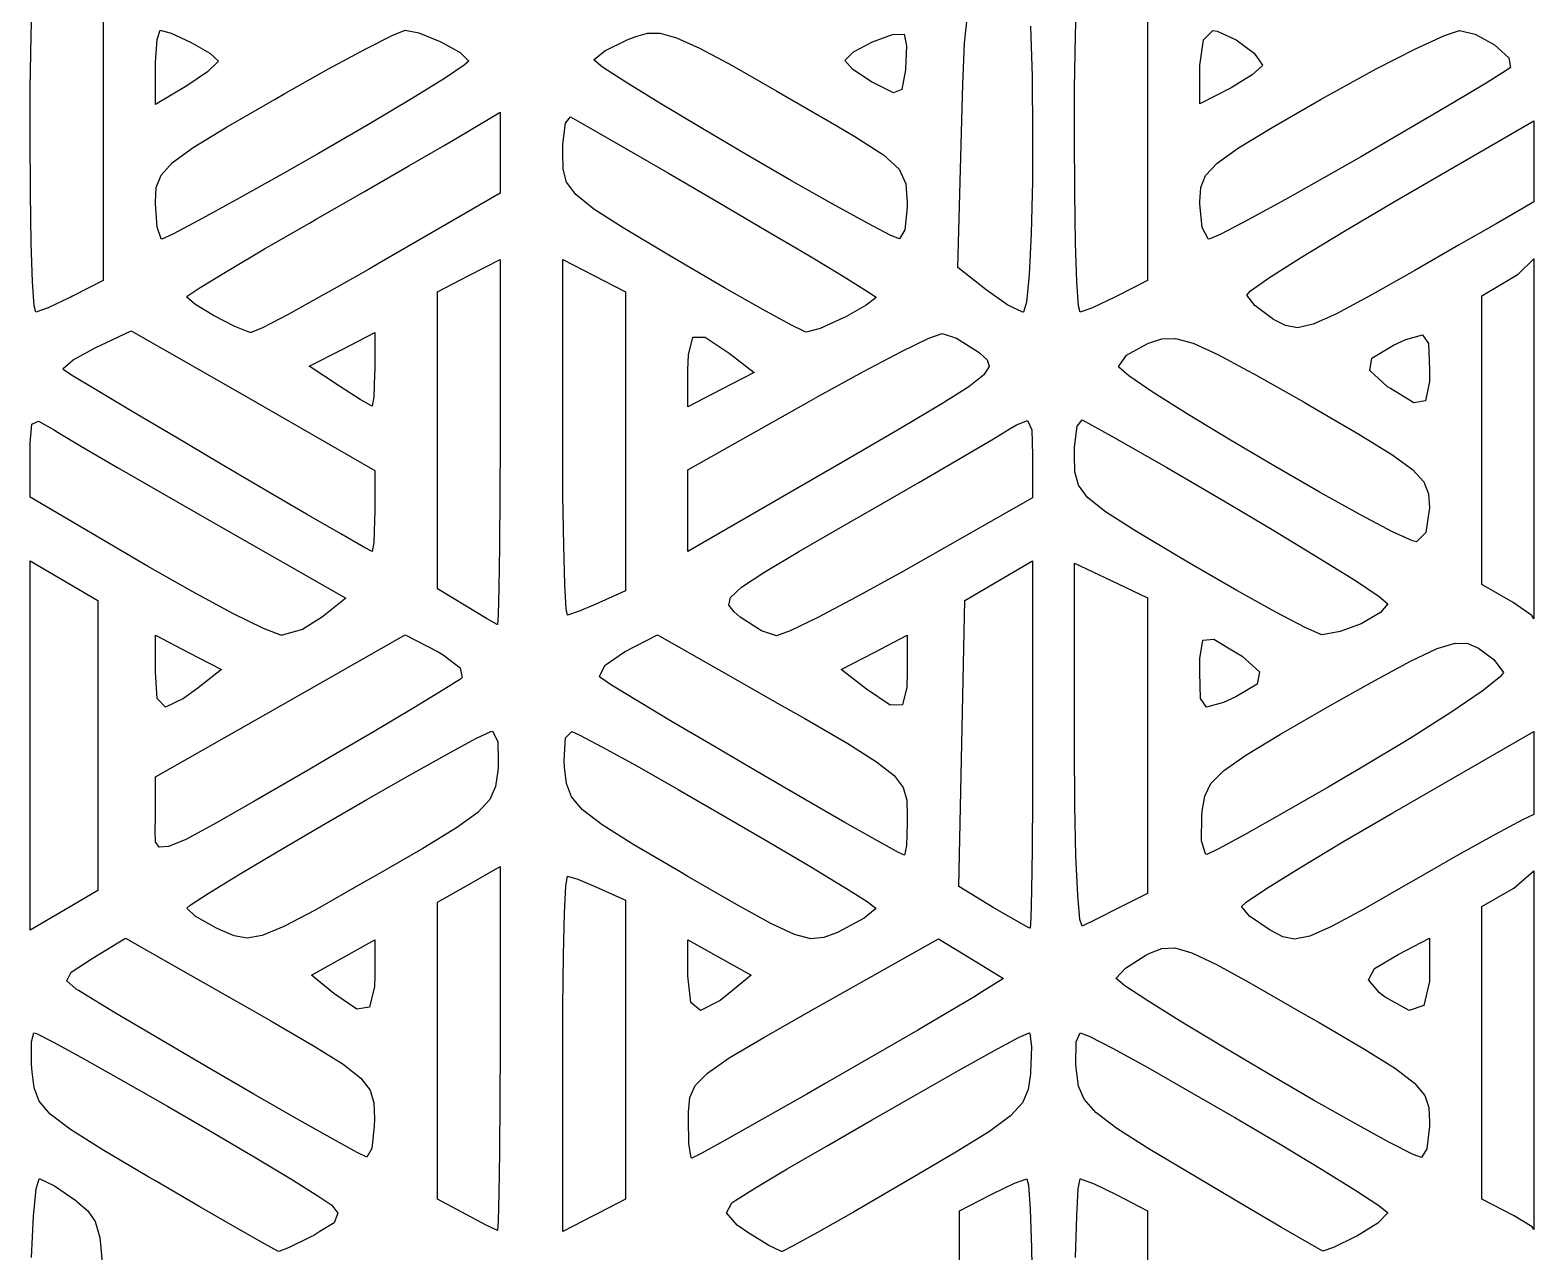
# Model space of a CAD drawing. Header units: millimetres. Extents: x 48 to 497, y 27 to 150.
# Drawn here: x 78.48 to 90.79, y 86.89 to 96.9 of the extents above; entities that cross this region are included whole.
import ezdxf

# ---------------------------------------------------------------- set-up
doc = ezdxf.new("R2010")
doc.units = ezdxf.units.MM
doc.layers.add('BLACK', color=20, linetype='Continuous')

msp = doc.modelspace()

# ---------------------------------------------------------------- linework, layer by layer
at = {"layer": 'BLACK', "linetype": 'Continuous'}
for p, q in [((78.483, 96.849), (78.494, 97.189)), ((79.074, 97.233), (79.074, 94.847)), ((87.035, 96.849), (87.046, 97.189)), ((87.626, 97.233), (87.626, 94.847)), ((86.128, 96.79), (86.153, 97.015)), ((86.669, 96.929), (86.681, 96.517)), ((78.477, 96.422), (78.483, 96.849)), ((79.502, 96.634), (79.515, 96.82)), ((79.515, 96.82), (79.54, 96.896)), ((79.54, 96.896), (79.631, 96.872)), ((79.631, 96.872), (79.795, 96.796)), ((79.795, 96.796), (79.948, 96.708)), ((81.226, 96.744), (81.445, 96.855)), ((81.445, 96.855), (81.547, 96.896)), ((81.547, 96.896), (81.658, 96.873)), ((81.658, 96.873), (81.838, 96.801)), ((81.838, 96.801), (81.998, 96.712)), ((83.183, 96.727), (83.365, 96.816)), ((83.365, 96.816), (83.436, 96.845)), ((83.436, 96.845), (83.532, 96.872)), ((83.532, 96.872), (83.636, 96.872)), ((83.636, 96.872), (83.77, 96.833)), ((83.77, 96.833), (83.958, 96.748)), ((85.218, 96.718), (85.374, 96.8)), ((85.374, 96.8), (85.538, 96.86)), ((85.538, 96.86), (85.633, 96.864)), ((85.633, 96.864), (85.652, 96.768)), ((87.029, 96.422), (87.035, 96.849)), ((88.054, 96.606), (88.084, 96.817)), ((88.084, 96.817), (88.161, 96.893)), ((88.161, 96.893), (88.197, 96.887)), ((88.197, 96.887), (88.352, 96.818)), ((88.352, 96.818), (88.5, 96.708)), ((89.821, 96.743), (90.059, 96.853)), ((90.059, 96.853), (90.182, 96.893)), ((90.182, 96.893), (90.308, 96.863)), ((90.308, 96.863), (90.468, 96.775)), ((79.948, 96.708), (80.015, 96.644)), ((80.92, 96.579), (81.226, 96.744)), ((81.998, 96.712), (82.06, 96.65)), ((83.095, 96.656), (83.183, 96.727)), ((83.958, 96.748), (84.147, 96.647)), ((85.146, 96.648), (85.218, 96.718)), ((85.652, 96.768), (85.644, 96.579)), ((86.113, 96.453), (86.128, 96.79)), ((88.5, 96.708), (88.567, 96.61)), ((89.499, 96.578), (89.821, 96.743)), ((90.468, 96.775), (90.584, 96.67)), ((79.502, 96.591), (79.502, 96.634)), ((79.502, 96.287), (79.502, 96.591)), ((79.929, 96.554), (79.758, 96.439)), ((80.013, 96.637), (79.929, 96.554)), ((80.015, 96.644), (80.013, 96.637)), ((80.557, 96.375), (80.92, 96.579)), ((82.03, 96.609), (81.868, 96.5)), ((82.067, 96.643), (82.03, 96.609)), ((82.06, 96.65), (82.067, 96.643)), ((83.094, 96.65), (83.095, 96.656)), ((83.164, 96.593), (83.094, 96.65)), ((83.353, 96.47), (83.164, 96.593)), ((84.147, 96.647), (84.224, 96.606)), ((84.224, 96.606), (84.591, 96.397)), ((85.146, 96.647), (85.146, 96.648)), ((85.213, 96.574), (85.146, 96.647)), ((85.373, 96.468), (85.213, 96.574)), ((85.643, 96.57), (85.614, 96.409)), ((85.644, 96.579), (85.643, 96.57)), ((88.054, 96.594), (88.054, 96.606)), ((88.054, 96.292), (88.054, 96.594)), ((88.566, 96.605), (88.484, 96.529)), ((88.567, 96.61), (88.566, 96.605)), ((89.127, 96.374), (89.499, 96.578)), ((90.563, 96.565), (90.399, 96.463)), ((90.599, 96.59), (90.563, 96.565)), ((90.584, 96.67), (90.599, 96.59)), ((79.758, 96.439), (79.502, 96.287)), ((81.868, 96.5), (81.599, 96.333)), ((83.632, 96.298), (83.353, 96.47)), ((85.381, 96.464), (85.373, 96.468)), ((85.545, 96.382), (85.381, 96.464)), ((86.102, 96.059), (86.113, 96.453)), ((86.681, 96.517), (86.685, 96.04)), ((88.484, 96.529), (88.31, 96.425)), ((90.399, 96.463), (90.13, 96.302)), ((78.475, 96.04), (78.477, 96.422)), ((80.084, 96.102), (80.482, 96.332)), ((80.482, 96.332), (80.557, 96.375)), ((81.599, 96.333), (81.247, 96.124)), ((84.591, 96.397), (85.082, 96.112)), ((85.614, 96.409), (85.545, 96.382)), ((87.027, 96.04), (87.029, 96.422)), ((88.31, 96.425), (88.054, 96.292)), ((88.647, 96.099), (89.048, 96.33)), ((89.048, 96.33), (89.127, 96.374)), ((82.046, 96.057), (82.324, 96.225)), ((82.324, 96.225), (82.324, 95.56)), ((82.861, 96.134), (82.901, 96.185)), ((82.901, 96.185), (82.957, 96.154)), ((83.971, 96.095), (83.632, 96.298)), ((90.13, 96.302), (89.78, 96.096)), ((79.812, 95.935), (80.084, 96.102)), ((81.247, 96.124), (80.838, 95.887)), ((81.867, 95.952), (82.046, 96.057)), ((82.838, 95.962), (82.861, 96.134)), ((82.957, 96.154), (83.31, 95.952)), ((84.34, 95.877), (83.971, 96.095)), ((85.082, 96.112), (85.229, 96.025)), ((86.074, 94.951), (86.102, 96.059)), ((88.371, 95.932), (88.647, 96.099)), ((89.78, 96.096), (89.378, 95.862)), ((89.636, 95.485), (90.79, 96.154)), ((90.79, 96.154), (90.79, 95.489)), ((78.478, 95.563), (78.475, 96.04)), ((79.641, 95.811), (79.812, 95.935)), ((81.577, 95.784), (81.867, 95.952)), ((82.837, 95.894), (82.838, 95.962)), ((83.31, 95.952), (83.704, 95.725)), ((85.229, 96.025), (85.464, 95.875)), ((86.685, 96.04), (86.683, 95.658)), ((87.03, 95.563), (87.027, 96.04)), ((79.548, 95.709), (79.641, 95.811)), ((80.838, 95.887), (80.54, 95.718)), ((82.841, 95.758), (82.837, 95.894)), ((84.71, 95.663), (84.34, 95.877)), ((85.464, 95.875), (85.593, 95.757)), ((88.197, 95.808), (88.371, 95.932)), ((89.378, 95.862), (89.133, 95.721)), ((79.509, 95.608), (79.548, 95.709)), ((80.54, 95.718), (80.162, 95.506)), ((81.215, 95.575), (81.577, 95.784)), ((82.869, 95.65), (82.841, 95.758)), ((83.704, 95.725), (84.111, 95.488)), ((85.593, 95.757), (85.648, 95.637)), ((88.062, 95.607), (88.102, 95.706)), ((88.102, 95.706), (88.197, 95.808)), ((89.133, 95.721), (88.755, 95.509)), ((79.502, 95.488), (79.509, 95.608)), ((80.818, 95.348), (81.215, 95.575)), ((82.945, 95.549), (82.869, 95.65)), ((85.05, 95.47), (84.71, 95.663)), ((85.648, 95.637), (85.659, 95.481)), ((86.683, 95.658), (86.673, 95.231)), ((88.054, 95.489), (88.062, 95.607)), ((78.485, 95.152), (78.478, 95.563)), ((79.502, 95.477), (79.502, 95.488)), ((79.515, 95.282), (79.502, 95.477)), ((80.162, 95.506), (79.854, 95.337)), ((82.324, 95.56), (81.334, 94.988)), ((83.091, 95.431), (82.945, 95.549)), ((84.111, 95.488), (84.504, 95.256)), ((85.332, 95.314), (85.05, 95.47)), ((85.659, 95.445), (85.638, 95.261)), ((85.659, 95.481), (85.659, 95.445)), ((87.037, 95.152), (87.03, 95.563)), ((88.054, 95.474), (88.054, 95.489)), ((88.074, 95.281), (88.054, 95.474)), ((88.755, 95.509), (88.445, 95.339)), ((89.233, 95.248), (89.636, 95.485)), ((90.79, 95.489), (90.702, 95.438)), ((79.854, 95.337), (79.643, 95.225)), ((80.763, 95.316), (80.818, 95.348)), ((83.332, 95.276), (83.091, 95.431)), ((88.445, 95.339), (88.227, 95.226)), ((90.702, 95.438), (90.48, 95.311)), ((79.549, 95.187), (79.515, 95.282)), ((79.643, 95.225), (79.555, 95.185)), ((80.395, 95.104), (80.763, 95.316)), ((83.692, 95.061), (83.332, 95.276)), ((84.504, 95.256), (84.857, 95.047)), ((85.524, 95.215), (85.332, 95.314)), ((85.595, 95.187), (85.524, 95.215)), ((85.638, 95.261), (85.595, 95.187)), ((86.673, 95.231), (86.657, 94.891)), ((88.122, 95.187), (88.074, 95.281)), ((88.227, 95.226), (88.13, 95.185)), ((88.887, 95.037), (89.233, 95.248)), ((90.48, 95.311), (90.174, 95.136)), ((78.496, 94.834), (78.485, 95.152)), ((79.555, 95.185), (79.549, 95.187)), ((80.088, 94.923), (80.395, 95.104)), ((87.048, 94.834), (87.037, 95.152)), ((88.13, 95.185), (88.122, 95.187)), ((90.174, 95.136), (89.814, 94.929)), ((81.334, 94.988), (81.247, 94.937)), ((82.067, 94.886), (82.324, 95.018)), ((82.324, 95.018), (82.324, 93.52)), ((82.837, 93.562), (82.837, 95.018)), ((82.837, 95.018), (83.093, 94.886)), ((83.799, 94.998), (83.692, 95.061)), ((84.163, 94.785), (83.799, 94.998)), ((84.857, 95.047), (85.016, 94.951)), ((85.016, 94.951), (85.142, 94.875)), ((86.306, 94.769), (86.074, 94.951)), ((88.625, 94.869), (88.887, 95.037)), ((90.661, 94.898), (90.79, 95.023)), ((90.79, 95.023), (90.79, 92.074)), ((78.51, 94.638), (78.496, 94.834)), ((79.074, 94.847), (78.822, 94.717)), ((79.868, 94.788), (80.088, 94.923)), ((81.247, 94.937), (80.922, 94.753)), ((81.811, 94.753), (82.067, 94.886)), ((83.093, 94.886), (83.35, 94.753)), ((85.142, 94.875), (85.333, 94.757)), ((86.657, 94.891), (86.636, 94.667)), ((87.062, 94.638), (87.048, 94.834)), ((87.626, 94.847), (87.374, 94.717)), ((88.47, 94.76), (88.625, 94.869)), ((89.814, 94.929), (89.446, 94.72)), ((90.363, 94.721), (90.619, 94.872)), ((90.619, 94.872), (90.661, 94.898)), ((78.805, 94.708), (78.623, 94.622)), ((78.809, 94.71), (78.805, 94.708)), ((78.822, 94.717), (78.809, 94.71)), ((79.758, 94.71), (79.763, 94.717)), ((79.824, 94.652), (79.758, 94.71)), ((79.763, 94.717), (79.868, 94.788)), ((80.887, 94.733), (80.588, 94.568)), ((80.922, 94.753), (80.887, 94.733)), ((81.811, 93.537), (81.811, 94.753)), ((83.35, 94.753), (83.35, 92.305)), ((84.475, 94.608), (84.163, 94.785)), ((85.402, 94.705), (85.321, 94.643)), ((85.333, 94.757), (85.403, 94.708)), ((85.403, 94.708), (85.402, 94.705)), ((86.482, 94.645), (86.306, 94.769)), ((87.357, 94.708), (87.175, 94.622)), ((87.374, 94.717), (87.357, 94.708)), ((88.439, 94.727), (88.47, 94.76)), ((88.504, 94.64), (88.439, 94.727)), ((89.446, 94.72), (89.169, 94.57)), ((90.363, 92.355), (90.363, 94.721)), ((78.522, 94.586), (78.51, 94.638)), ((78.623, 94.622), (78.522, 94.586)), ((79.978, 94.559), (79.824, 94.652)), ((84.705, 94.482), (84.475, 94.608)), ((85.321, 94.643), (85.15, 94.546)), ((86.604, 94.587), (86.482, 94.645)), ((86.611, 94.586), (86.604, 94.587)), ((86.636, 94.667), (86.611, 94.586)), ((87.074, 94.586), (87.062, 94.638)), ((87.175, 94.622), (87.074, 94.586)), ((88.659, 94.527), (88.504, 94.64)), ((80.151, 94.469), (79.978, 94.559)), ((80.276, 94.42), (80.151, 94.469)), ((80.378, 94.458), (80.286, 94.419)), ((80.588, 94.568), (80.378, 94.458)), ((84.823, 94.424), (84.705, 94.482)), ((85.136, 94.539), (84.946, 94.454)), ((85.15, 94.546), (85.136, 94.539)), ((88.757, 94.476), (88.659, 94.527)), ((88.855, 94.459), (88.757, 94.476)), ((88.982, 94.487), (88.855, 94.459)), ((89.169, 94.57), (88.982, 94.487)), ((79.007, 94.293), (79.304, 94.434)), ((79.304, 94.434), (79.811, 94.143)), ((80.286, 94.419), (80.276, 94.42)), ((81.03, 94.281), (81.298, 94.42)), ((81.298, 94.42), (81.298, 94.118)), ((83.866, 94.237), (83.903, 94.382)), ((83.903, 94.382), (84.004, 94.383)), ((84.004, 94.383), (84.199, 94.252)), ((84.83, 94.423), (84.823, 94.424)), ((84.946, 94.454), (84.83, 94.423)), ((85.611, 94.265), (85.836, 94.374)), ((85.836, 94.374), (85.944, 94.413)), ((85.944, 94.413), (86.063, 94.373)), ((86.063, 94.373), (86.238, 94.262)), ((87.622, 94.328), (87.633, 94.333)), ((87.633, 94.333), (87.743, 94.369)), ((87.743, 94.369), (87.855, 94.372)), ((87.855, 94.372), (87.999, 94.333)), ((87.999, 94.333), (88.203, 94.24)), ((89.64, 94.316), (89.742, 94.362)), ((89.742, 94.362), (89.879, 94.401)), ((89.879, 94.401), (89.928, 94.329)), ((78.828, 94.195), (79.007, 94.293)), ((80.762, 94.143), (81.03, 94.281)), ((83.863, 94.114), (83.866, 94.237)), ((84.199, 94.252), (84.406, 94.093)), ((85.3, 94.101), (85.611, 94.265)), ((86.238, 94.262), (86.253, 94.25)), ((86.253, 94.25), (86.313, 94.196)), ((87.39, 94.143), (87.454, 94.233)), ((87.454, 94.233), (87.622, 94.328)), ((88.203, 94.24), (88.446, 94.109)), ((89.447, 94.109), (89.463, 94.211)), ((89.463, 94.211), (89.64, 94.316)), ((89.928, 94.329), (89.935, 94.116)), ((78.747, 94.124), (78.828, 94.195)), ((78.749, 94.113), (78.747, 94.124)), ((78.828, 94.063), (78.749, 94.113)), ((79.811, 94.143), (80.301, 93.862)), ((81.008, 93.98), (80.762, 94.143)), ((81.298, 94.118), (81.297, 94.077)), ((83.863, 93.812), (83.863, 94.114)), ((84.406, 94.093), (84.135, 93.953)), ((84.933, 93.899), (85.3, 94.101)), ((86.329, 94.142), (86.285, 94.073)), ((86.313, 94.196), (86.329, 94.143)), ((86.329, 94.143), (86.329, 94.142)), ((87.391, 94.136), (87.39, 94.143)), ((87.472, 94.064), (87.391, 94.136)), ((88.446, 94.109), (88.496, 94.082)), ((89.591, 93.976), (89.447, 94.109)), ((89.935, 94.116), (89.934, 94.019)), ((79.025, 93.944), (78.828, 94.063)), ((81.179, 93.871), (81.008, 93.98)), ((81.297, 94.077), (81.29, 93.892)), ((86.162, 93.976), (85.943, 93.836)), ((86.285, 94.073), (86.162, 93.976)), ((87.672, 93.929), (87.472, 94.064)), ((88.496, 94.082), (88.908, 93.848)), ((89.615, 93.96), (89.591, 93.976)), ((89.934, 94.019), (89.902, 93.86)), ((79.311, 93.774), (79.025, 93.944)), ((80.301, 93.862), (81.298, 93.289)), ((81.272, 93.818), (81.179, 93.871)), ((81.29, 93.892), (81.276, 93.817)), ((84.135, 93.953), (83.863, 93.812)), ((83.863, 93.294), (84.854, 93.855)), ((84.854, 93.855), (84.933, 93.899)), ((87.96, 93.747), (87.672, 93.929)), ((88.908, 93.848), (88.964, 93.816)), ((89.806, 93.845), (89.615, 93.96)), ((89.902, 93.86), (89.806, 93.845)), ((79.655, 93.57), (79.311, 93.774)), ((81.276, 93.817), (81.272, 93.818)), ((85.943, 93.836), (85.611, 93.638)), ((88.305, 93.538), (87.96, 93.747)), ((88.964, 93.816), (89.357, 93.588)), ((78.476, 93.514), (78.49, 93.669)), ((78.49, 93.669), (78.545, 93.695)), ((78.545, 93.695), (78.668, 93.625)), ((78.668, 93.625), (78.706, 93.601)), ((78.706, 93.601), (78.896, 93.487)), ((85.611, 93.638), (85.148, 93.37)), ((86.352, 93.542), (86.493, 93.628)), ((86.493, 93.628), (86.552, 93.664)), ((86.552, 93.664), (86.644, 93.698)), ((86.644, 93.698), (86.68, 93.624)), ((86.68, 93.624), (86.685, 93.414)), ((87.029, 93.482), (87.051, 93.654)), ((87.051, 93.654), (87.092, 93.706)), ((87.092, 93.706), (87.327, 93.574)), ((78.475, 93.41), (78.476, 93.514)), ((78.896, 93.487), (79.19, 93.315)), ((80.027, 93.35), (79.655, 93.57)), ((81.811, 92.32), (81.811, 93.537)), ((82.324, 93.52), (82.323, 93.097)), ((82.839, 93.085), (82.837, 93.562)), ((86.094, 93.39), (86.352, 93.542)), ((87.027, 93.414), (87.029, 93.482)), ((87.327, 93.574), (87.783, 93.313)), ((88.676, 93.319), (88.305, 93.538)), ((89.357, 93.588), (89.626, 93.422)), ((78.475, 93.07), (78.475, 93.41)), ((80.399, 93.132), (80.027, 93.35)), ((85.148, 93.37), (83.863, 92.627)), ((85.752, 93.191), (86.094, 93.39)), ((86.685, 93.414), (86.685, 93.409)), ((86.685, 93.409), (86.685, 93.067)), ((87.032, 93.278), (87.027, 93.414)), ((89.626, 93.422), (89.795, 93.298)), ((79.19, 93.315), (79.556, 93.104)), ((81.298, 93.289), (81.298, 92.954)), ((83.863, 92.627), (83.863, 93.294)), ((87.06, 93.17), (87.032, 93.278)), ((87.783, 93.313), (88.236, 93.049)), ((89.041, 93.109), (88.676, 93.319)), ((89.795, 93.298), (89.888, 93.197)), ((79.556, 93.104), (79.961, 92.872)), ((80.739, 92.933), (80.399, 93.132)), ((85.359, 92.964), (85.752, 93.191)), ((87.135, 93.069), (87.06, 93.17)), ((89.37, 92.926), (89.041, 93.109)), ((89.888, 93.197), (89.926, 93.098)), ((79.437, 92.507), (78.475, 93.07)), ((82.323, 93.097), (82.32, 92.668)), ((82.845, 92.673), (82.839, 93.085)), ((86.685, 93.067), (85.691, 92.501)), ((87.282, 92.952), (87.135, 93.069)), ((88.236, 93.049), (88.66, 92.798)), ((89.934, 92.983), (89.906, 92.782)), ((89.926, 93.098), (89.934, 92.983)), ((79.961, 92.872), (81.062, 92.245)), ((81.019, 92.771), (80.739, 92.933)), ((81.297, 92.883), (81.29, 92.697)), ((81.298, 92.954), (81.297, 92.883)), ((84.777, 92.63), (85.201, 92.874)), ((85.201, 92.874), (85.359, 92.964)), ((87.523, 92.797), (87.282, 92.952)), ((89.632, 92.788), (89.37, 92.926)), ((81.208, 92.663), (81.019, 92.771)), ((87.882, 92.583), (87.523, 92.797)), ((88.66, 92.798), (89.032, 92.572)), ((89.796, 92.714), (89.632, 92.788)), ((89.906, 92.782), (89.828, 92.706)), ((81.276, 92.626), (81.208, 92.663)), ((81.29, 92.697), (81.276, 92.626)), ((82.32, 92.668), (82.315, 92.329)), ((82.854, 92.355), (82.845, 92.673)), ((84.483, 92.455), (84.777, 92.63)), ((89.828, 92.706), (89.796, 92.714)), ((78.475, 89.525), (78.475, 92.55)), ((78.475, 92.55), (79.031, 92.225)), ((79.809, 92.295), (79.437, 92.507)), ((85.691, 92.501), (85.609, 92.455)), ((86.129, 92.225), (86.685, 92.55)), ((86.685, 92.55), (86.685, 91.045)), ((87.027, 91.029), (87.027, 92.531)), ((87.027, 92.531), (87.327, 92.388)), ((87.99, 92.519), (87.882, 92.583)), ((88.357, 92.307), (87.99, 92.519)), ((89.032, 92.572), (89.328, 92.388)), ((84.301, 92.334), (84.483, 92.455)), ((85.609, 92.455), (85.24, 92.251)), ((87.327, 92.388), (87.626, 92.246)), ((89.328, 92.388), (89.523, 92.258)), ((80.137, 92.119), (79.809, 92.295)), ((81.062, 92.245), (80.871, 92.09)), ((82.046, 92.178), (81.811, 92.32)), ((82.315, 92.329), (82.309, 92.107)), ((82.865, 92.158), (82.854, 92.355)), ((83.35, 92.305), (83.132, 92.206)), ((84.198, 92.188), (84.212, 92.25)), ((84.212, 92.25), (84.301, 92.334)), ((85.24, 92.251), (84.927, 92.086)), ((87.626, 92.246), (87.626, 89.825)), ((88.677, 92.129), (88.357, 92.307)), ((89.523, 92.258), (89.593, 92.199)), ((90.619, 92.209), (90.363, 92.355)), ((79.031, 92.225), (79.031, 89.85)), ((80.388, 91.995), (80.137, 92.119)), ((82.214, 92.078), (82.046, 92.178)), ((82.876, 92.106), (82.865, 92.158)), ((82.973, 92.138), (82.876, 92.106)), ((83.09, 92.188), (82.973, 92.138)), ((83.132, 92.206), (83.09, 92.188)), ((84.241, 92.131), (84.198, 92.188)), ((84.291, 92.089), (84.241, 92.131)), ((86.106, 91.054), (86.129, 92.225)), ((88.917, 92.003), (88.677, 92.129)), ((89.534, 92.127), (89.375, 92.034)), ((89.593, 92.199), (89.534, 92.127)), ((90.773, 92.103), (90.619, 92.209)), ((80.53, 91.941), (80.388, 91.995)), ((80.871, 92.09), (80.707, 91.987)), ((82.301, 92.029), (82.214, 92.078)), ((82.302, 92.029), (82.301, 92.029)), ((82.309, 92.107), (82.302, 92.029)), ((84.466, 91.976), (84.291, 92.089)), ((84.927, 92.086), (84.699, 91.976)), ((89.046, 91.946), (88.917, 92.003)), ((89.375, 92.034), (89.204, 91.971)), ((90.79, 92.074), (90.773, 92.103)), ((79.502, 91.638), (79.502, 91.94)), ((79.502, 91.94), (79.773, 91.799)), ((80.525, 91.362), (81.547, 91.943)), ((80.54, 91.94), (80.53, 91.941)), ((80.707, 91.987), (80.54, 91.94)), ((81.547, 91.943), (81.817, 91.804)), ((83.344, 91.804), (83.613, 91.943)), ((83.613, 91.943), (84.113, 91.659)), ((84.588, 91.935), (84.466, 91.976)), ((84.699, 91.976), (84.588, 91.935)), ((85.388, 91.799), (85.659, 91.94)), ((85.659, 91.94), (85.659, 91.638)), ((88.055, 91.75), (88.08, 91.899)), ((88.08, 91.899), (88.168, 91.908)), ((88.168, 91.908), (88.356, 91.797)), ((89.055, 91.944), (89.046, 91.946)), ((89.204, 91.971), (89.055, 91.944)), ((89.997, 91.831), (90.145, 91.876)), ((90.145, 91.876), (90.249, 91.874)), ((90.249, 91.874), (90.336, 91.835)), ((79.773, 91.799), (80.044, 91.659)), ((81.817, 91.804), (81.859, 91.78)), ((81.859, 91.78), (81.996, 91.673)), ((83.185, 91.695), (83.344, 91.804)), ((85.116, 91.659), (85.388, 91.799)), ((88.054, 91.636), (88.055, 91.75)), ((88.356, 91.797), (88.4, 91.768)), ((88.4, 91.768), (88.542, 91.64)), ((89.779, 91.728), (89.997, 91.831)), ((90.336, 91.835), (90.462, 91.741)), ((79.517, 91.421), (79.502, 91.638)), ((80.044, 91.659), (79.837, 91.5)), ((81.996, 91.673), (82.01, 91.605)), ((83.139, 91.605), (83.185, 91.695)), ((84.113, 91.659), (84.635, 91.362)), ((85.324, 91.5), (85.116, 91.659)), ((85.659, 91.638), (85.656, 91.515)), ((88.06, 91.423), (88.054, 91.636)), ((88.542, 91.64), (88.525, 91.54)), ((89.462, 91.557), (89.779, 91.728)), ((90.462, 91.741), (90.542, 91.636)), ((90.542, 91.636), (90.515, 91.599)), ((81.999, 91.582), (81.864, 91.495)), ((82.013, 91.594), (81.999, 91.582)), ((82.01, 91.605), (82.013, 91.594)), ((83.148, 91.592), (83.139, 91.605)), ((83.237, 91.532), (83.148, 91.592)), ((83.443, 91.406), (83.237, 91.532)), ((85.656, 91.515), (85.619, 91.37)), ((88.525, 91.54), (88.349, 91.436)), ((89.123, 91.365), (89.462, 91.557)), ((90.515, 91.599), (90.367, 91.482)), ((79.584, 91.352), (79.517, 91.421)), ((79.731, 91.422), (79.584, 91.352)), ((79.837, 91.5), (79.731, 91.422)), ((81.864, 91.495), (81.618, 91.345)), ((83.733, 91.232), (83.443, 91.406)), ((85.518, 91.369), (85.324, 91.5)), ((88.11, 91.351), (88.06, 91.423)), ((88.247, 91.39), (88.11, 91.351)), ((88.349, 91.436), (88.247, 91.39)), ((90.367, 91.482), (90.111, 91.308)), ((79.503, 90.781), (80.525, 91.362)), ((81.618, 91.345), (81.292, 91.151)), ((84.635, 91.362), (84.819, 91.258)), ((84.819, 91.258), (85.172, 91.054)), ((85.619, 91.37), (85.518, 91.369)), ((88.714, 91.131), (89.123, 91.365)), ((90.111, 91.308), (89.771, 91.092)), ((81.292, 91.151), (80.913, 90.93)), ((82.125, 91.094), (82.248, 91.153)), ((82.248, 91.153), (82.262, 91.155)), ((82.262, 91.155), (82.306, 91.07)), ((82.86, 91.1), (82.912, 91.153)), ((82.912, 91.153), (82.972, 91.126)), ((84.079, 91.028), (83.733, 91.232)), ((88.43, 90.959), (88.714, 91.131)), ((89.636, 90.487), (90.79, 91.151)), ((90.79, 91.151), (90.79, 90.471)), ((81.895, 90.97), (82.125, 91.094)), ((82.306, 91.07), (82.308, 90.914)), ((82.849, 90.914), (82.86, 91.1)), ((82.972, 91.126), (83.163, 91.025)), ((83.163, 91.025), (83.443, 90.87)), ((84.45, 90.811), (84.079, 91.028)), ((85.172, 91.054), (85.408, 90.905)), ((86.082, 89.883), (86.106, 91.054)), ((86.685, 91.045), (86.685, 90.618)), ((87.031, 90.546), (87.027, 91.029)), ((89.771, 91.092), (89.371, 90.852)), ((80.913, 90.93), (80.765, 90.844)), ((81.588, 90.798), (81.895, 90.97)), ((82.308, 90.914), (82.308, 90.857)), ((82.853, 90.86), (82.849, 90.914)), ((85.408, 90.905), (85.552, 90.792)), ((88.248, 90.831), (88.43, 90.959)), ((79.502, 90.457), (79.503, 90.781)), ((80.765, 90.844), (80.308, 90.579)), ((81.233, 90.595), (81.588, 90.798)), ((82.306, 90.831), (82.287, 90.702)), ((82.308, 90.857), (82.306, 90.831)), ((82.869, 90.725), (82.853, 90.86)), ((83.443, 90.87), (83.783, 90.677)), ((84.816, 90.598), (84.45, 90.811)), ((85.552, 90.792), (85.626, 90.694)), ((88.144, 90.726), (88.248, 90.831)), ((89.371, 90.852), (89.106, 90.697)), ((82.287, 90.702), (82.24, 90.595)), ((82.91, 90.616), (82.869, 90.725)), ((83.783, 90.677), (84.152, 90.464)), ((85.626, 90.694), (85.654, 90.59)), ((88.094, 90.622), (88.144, 90.726)), ((89.106, 90.697), (88.729, 90.48)), ((80.308, 90.579), (79.977, 90.39)), ((80.861, 90.379), (81.233, 90.595)), ((82.24, 90.595), (82.142, 90.489)), ((82.999, 90.51), (82.91, 90.616)), ((85.148, 90.407), (84.816, 90.598)), ((85.654, 90.59), (85.658, 90.46)), ((86.685, 90.618), (86.682, 90.188)), ((87.04, 90.131), (87.031, 90.546)), ((88.073, 90.5), (88.094, 90.622)), ((79.499, 90.335), (79.502, 90.457)), ((82.142, 90.489), (81.967, 90.363)), ((83.161, 90.387), (82.999, 90.51)), ((84.152, 90.464), (84.521, 90.249)), ((85.415, 90.256), (85.148, 90.407)), ((85.658, 90.402), (85.651, 90.215)), ((85.658, 90.46), (85.658, 90.402)), ((88.069, 90.256), (88.07, 90.46)), ((88.07, 90.46), (88.073, 90.5)), ((88.729, 90.48), (88.421, 90.306)), ((89.225, 90.248), (89.636, 90.487)), ((90.698, 90.428), (90.474, 90.309)), ((90.79, 90.471), (90.698, 90.428)), ((79.502, 90.249), (79.499, 90.335)), ((79.977, 90.39), (79.75, 90.268)), ((80.5, 90.167), (80.861, 90.379)), ((81.967, 90.363), (81.692, 90.195)), ((83.419, 90.225), (83.161, 90.387)), ((88.421, 90.306), (88.206, 90.19)), ((90.474, 90.309), (90.167, 90.139)), ((79.532, 90.204), (79.502, 90.249)), ((79.608, 90.209), (79.532, 90.204)), ((79.75, 90.268), (79.608, 90.209)), ((80.181, 89.977), (80.5, 90.167)), ((81.692, 90.195), (81.293, 89.965)), ((83.798, 90.002), (83.419, 90.225)), ((84.521, 90.249), (84.86, 90.048)), ((85.587, 90.162), (85.415, 90.256)), ((85.636, 90.139), (85.587, 90.162)), ((85.651, 90.215), (85.636, 90.139)), ((86.682, 90.188), (86.677, 89.846)), ((88.1, 90.15), (88.069, 90.256)), ((88.113, 90.146), (88.1, 90.15)), ((88.206, 90.19), (88.113, 90.146)), ((88.872, 90.036), (89.225, 90.248)), ((82.068, 89.9), (82.324, 90.046)), ((82.324, 90.046), (82.324, 88.553)), ((84.86, 90.048), (85.133, 89.883)), ((87.055, 89.811), (87.04, 90.131)), ((88.6, 89.867), (88.872, 90.036)), ((90.167, 90.139), (89.807, 89.933)), ((79.933, 89.825), (80.181, 89.977)), ((81.293, 89.965), (81.177, 89.898)), ((81.812, 89.754), (82.068, 89.9)), ((82.863, 89.887), (82.876, 89.968)), ((82.876, 89.968), (82.961, 89.942)), ((82.961, 89.942), (83.132, 89.869)), ((83.863, 89.964), (83.798, 90.002)), ((84.261, 89.734), (83.863, 89.964)), ((89.777, 89.915), (89.397, 89.697)), ((89.807, 89.933), (89.777, 89.915)), ((90.626, 89.87), (90.79, 90.01)), ((90.79, 90.01), (90.79, 87.074)), ((79.031, 89.85), (78.785, 89.706)), ((79.787, 89.729), (79.933, 89.825)), ((81.177, 89.898), (80.81, 89.69)), ((82.852, 89.663), (82.863, 89.887)), ((83.132, 89.869), (83.35, 89.77)), ((85.133, 89.883), (85.14, 89.879)), ((85.14, 89.879), (85.329, 89.759)), ((86.362, 89.712), (86.082, 89.883)), ((86.677, 89.846), (86.671, 89.622)), ((87.073, 89.612), (87.055, 89.811)), ((87.626, 89.825), (87.391, 89.707)), ((88.435, 89.755), (88.6, 89.867)), ((90.363, 89.72), (90.619, 89.865)), ((90.619, 89.865), (90.626, 89.87)), ((78.785, 89.706), (78.475, 89.525)), ((79.76, 89.706), (79.787, 89.729)), ((79.828, 89.641), (79.76, 89.706)), ((80.81, 89.69), (80.553, 89.555)), ((81.811, 88.538), (81.812, 89.754)), ((82.844, 89.323), (82.852, 89.663)), ((83.35, 89.77), (83.35, 87.321)), ((84.542, 89.579), (84.261, 89.734)), ((85.397, 89.698), (85.307, 89.624)), ((85.329, 89.759), (85.4, 89.706)), ((85.4, 89.706), (85.397, 89.698)), ((86.547, 89.603), (86.362, 89.712)), ((87.391, 89.707), (87.208, 89.615)), ((88.396, 89.719), (88.435, 89.755)), ((88.462, 89.641), (88.396, 89.719)), ((89.397, 89.697), (89.133, 89.554)), ((90.363, 87.321), (90.363, 89.72)), ((79.997, 89.545), (79.828, 89.641)), ((80.031, 89.528), (79.997, 89.545)), ((80.553, 89.555), (80.377, 89.481)), ((84.734, 89.49), (84.542, 89.579)), ((85.307, 89.624), (85.124, 89.525)), ((86.655, 89.544), (86.547, 89.603)), ((86.664, 89.541), (86.655, 89.544)), ((86.671, 89.622), (86.664, 89.541)), ((87.092, 89.558), (87.073, 89.612)), ((87.208, 89.615), (87.092, 89.558)), ((88.621, 89.531), (88.462, 89.641)), ((88.631, 89.525), (88.621, 89.531)), ((89.133, 89.554), (88.954, 89.475)), ((78.983, 89.293), (79.256, 89.459)), ((79.256, 89.459), (79.789, 89.156)), ((80.146, 89.478), (80.031, 89.528)), ((80.252, 89.459), (80.146, 89.478)), ((80.377, 89.481), (80.252, 89.459)), ((81.039, 89.301), (81.298, 89.447)), ((81.298, 89.447), (81.298, 89.152)), ((83.863, 89.152), (83.863, 89.447)), ((83.863, 89.447), (84.121, 89.301)), ((84.869, 89.455), (84.734, 89.49)), ((84.976, 89.464), (84.869, 89.455)), ((84.891, 88.877), (85.913, 89.454)), ((85.086, 89.507), (84.976, 89.464)), ((85.124, 89.525), (85.086, 89.507)), ((85.913, 89.454), (86.18, 89.292)), ((88.733, 89.471), (88.631, 89.525)), ((88.831, 89.451), (88.733, 89.471)), ((88.954, 89.475), (88.831, 89.451)), ((89.679, 89.327), (89.935, 89.459)), ((89.935, 89.459), (89.935, 89.158)), ((78.813, 89.181), (78.983, 89.293)), ((80.781, 89.156), (81.039, 89.301)), ((82.838, 88.896), (82.844, 89.323)), ((84.121, 89.301), (84.38, 89.156)), ((86.18, 89.292), (86.447, 89.129)), ((87.445, 89.215), (87.613, 89.32)), ((87.613, 89.32), (87.645, 89.336)), ((87.645, 89.336), (87.744, 89.375)), ((87.744, 89.375), (87.849, 89.379)), ((87.849, 89.379), (87.989, 89.339)), ((87.989, 89.339), (88.191, 89.244)), ((89.484, 89.211), (89.679, 89.327)), ((78.775, 89.11), (78.813, 89.181)), ((87.37, 89.132), (87.445, 89.215)), ((88.191, 89.244), (88.42, 89.118)), ((89.436, 89.118), (89.484, 89.211)), ((78.852, 89.041), (78.775, 89.11)), ((78.871, 89.03), (78.852, 89.041)), ((79.789, 89.156), (80.274, 88.88)), ((80.963, 89.006), (80.781, 89.156)), ((81.295, 89.064), (81.256, 88.895)), ((81.298, 89.152), (81.295, 89.064)), ((83.886, 88.932), (83.863, 89.152)), ((84.38, 89.156), (84.197, 89.006)), ((86.447, 89.129), (86.246, 89.003)), ((86.447, 89.129), (86.447, 89.129)), ((87.37, 89.129), (87.37, 89.132)), ((87.439, 89.07), (87.37, 89.129)), ((87.629, 88.945), (87.439, 89.07)), ((88.42, 89.118), (88.484, 89.083)), ((88.484, 89.083), (88.896, 88.846)), ((89.525, 89.012), (89.436, 89.118)), ((89.934, 89.104), (89.888, 88.908)), ((89.935, 89.158), (89.934, 89.104)), ((79.176, 88.846), (78.871, 89.03)), ((81.152, 88.879), (80.963, 89.006)), ((83.966, 88.868), (83.886, 88.932)), ((84.126, 88.95), (83.966, 88.868)), ((84.197, 89.006), (84.126, 88.95)), ((86.216, 88.985), (86.033, 88.876)), ((86.246, 89.003), (86.216, 88.985)), ((87.908, 88.771), (87.629, 88.945)), ((89.572, 88.975), (89.525, 89.012)), ((89.77, 88.867), (89.572, 88.975)), ((79.537, 88.632), (79.176, 88.846)), ((80.274, 88.88), (80.446, 88.782)), ((81.256, 88.895), (81.152, 88.879)), ((82.837, 88.512), (82.838, 88.896)), ((84.483, 88.646), (84.891, 88.877)), ((86.033, 88.876), (85.744, 88.707)), ((88.896, 88.846), (89.031, 88.769)), ((89.888, 88.908), (89.77, 88.867)), ((78.486, 88.61), (78.505, 88.685)), ((78.505, 88.685), (78.528, 88.678)), ((78.528, 88.678), (78.673, 88.605)), ((80.446, 88.782), (80.801, 88.576)), ((85.744, 88.707), (85.384, 88.498)), ((86.57, 88.645), (86.656, 88.685)), ((86.656, 88.685), (86.662, 88.68)), ((86.662, 88.68), (86.677, 88.571)), ((87.043, 88.61), (87.074, 88.685)), ((87.074, 88.685), (87.149, 88.656)), ((88.247, 88.567), (87.908, 88.771)), ((89.031, 88.769), (89.403, 88.551)), ((78.487, 88.424), (78.486, 88.61)), ((78.673, 88.605), (78.921, 88.469)), ((79.924, 88.405), (79.537, 88.632)), ((80.801, 88.576), (81.04, 88.427)), ((82.324, 88.553), (82.323, 88.136)), ((84.201, 88.479), (84.483, 88.646)), ((86.367, 88.536), (86.57, 88.645)), ((86.677, 88.571), (86.671, 88.425)), ((87.04, 88.425), (87.043, 88.61)), ((87.149, 88.656), (87.344, 88.555)), ((87.344, 88.555), (87.628, 88.399)), ((88.616, 88.348), (88.247, 88.567)), ((89.403, 88.551), (89.656, 88.392)), ((78.492, 88.366), (78.487, 88.424)), ((78.921, 88.469), (79.24, 88.289)), ((81.04, 88.427), (81.185, 88.313)), ((81.811, 87.323), (81.811, 88.538)), ((82.837, 87.056), (82.837, 88.512)), ((84.022, 88.354), (84.201, 88.479)), ((85.384, 88.498), (84.985, 88.268)), ((86.078, 88.375), (86.367, 88.536)), ((86.671, 88.425), (86.669, 88.366)), ((87.044, 88.377), (87.04, 88.425)), ((78.509, 88.233), (78.492, 88.366)), ((80.308, 88.182), (79.924, 88.405)), ((81.185, 88.313), (81.26, 88.214)), ((83.922, 88.253), (84.022, 88.354)), ((85.734, 88.18), (86.078, 88.375)), ((86.668, 88.349), (86.649, 88.22)), ((86.669, 88.366), (86.668, 88.349)), ((87.062, 88.248), (87.044, 88.377)), ((87.628, 88.399), (87.971, 88.205)), ((88.986, 88.134), (88.616, 88.348)), ((89.656, 88.392), (89.812, 88.272)), ((78.55, 88.124), (78.509, 88.233)), ((79.24, 88.289), (79.601, 88.083)), ((80.661, 87.98), (80.308, 88.182)), ((81.26, 88.214), (81.289, 88.11)), ((83.878, 88.154), (83.922, 88.253)), ((84.835, 88.182), (84.473, 87.976)), ((84.985, 88.268), (84.835, 88.182)), ((85.365, 87.969), (85.734, 88.18)), ((86.649, 88.22), (86.603, 88.112)), ((87.107, 88.14), (87.062, 88.248)), ((87.971, 88.205), (88.342, 87.99)), ((89.812, 88.272), (89.896, 88.172)), ((78.641, 88.018), (78.55, 88.124)), ((79.601, 88.083), (79.972, 87.867)), ((81.289, 88.11), (81.295, 87.98)), ((82.323, 88.136), (82.32, 87.707)), ((83.866, 88.037), (83.878, 88.154)), ((86.603, 88.112), (86.505, 88.005)), ((87.203, 88.032), (87.107, 88.14)), ((89.327, 87.941), (88.986, 88.134)), ((89.896, 88.172), (89.929, 88.072)), ((89.929, 88.072), (89.935, 87.953)), ((78.805, 87.893), (78.641, 88.018)), ((80.952, 87.815), (80.661, 87.98)), ((81.295, 87.98), (81.294, 87.921)), ((83.866, 87.98), (83.866, 88.037)), ((83.871, 87.774), (83.866, 87.98)), ((84.473, 87.976), (84.178, 87.81)), ((85.002, 87.76), (85.365, 87.969)), ((86.505, 88.005), (86.331, 87.877)), ((87.375, 87.902), (87.203, 88.032)), ((88.342, 87.99), (88.712, 87.772)), ((89.608, 87.786), (89.327, 87.941)), ((89.935, 87.953), (89.935, 87.918)), ((79.066, 87.729), (78.805, 87.893)), ((79.972, 87.867), (80.323, 87.66)), ((81.153, 87.705), (80.952, 87.815)), ((81.294, 87.921), (81.274, 87.737)), ((84.178, 87.81), (83.976, 87.699)), ((86.331, 87.877), (86.057, 87.706)), ((87.646, 87.73), (87.375, 87.902)), ((89.935, 87.918), (89.914, 87.735)), ((79.449, 87.502), (79.066, 87.729)), ((81.233, 87.666), (81.153, 87.705)), ((81.274, 87.737), (81.233, 87.666)), ((82.32, 87.707), (82.315, 87.367)), ((83.889, 87.664), (83.871, 87.774)), ((83.976, 87.699), (83.894, 87.659)), ((84.675, 87.569), (85.002, 87.76)), ((86.057, 87.706), (85.659, 87.472)), ((88.04, 87.494), (87.646, 87.73)), ((88.712, 87.772), (89.052, 87.567)), ((89.801, 87.688), (89.608, 87.786)), ((89.871, 87.662), (89.801, 87.688)), ((89.914, 87.735), (89.871, 87.662)), ((80.323, 87.66), (80.623, 87.48)), ((83.894, 87.659), (83.889, 87.664)), ((84.416, 87.415), (84.675, 87.569)), ((89.052, 87.567), (89.332, 87.394)), ((78.525, 87.407), (78.549, 87.488)), ((78.549, 87.488), (78.554, 87.488)), ((78.554, 87.488), (78.674, 87.432)), ((79.502, 87.472), (79.449, 87.502)), ((79.866, 87.259), (79.502, 87.472)), ((80.623, 87.48), (80.84, 87.345)), ((85.659, 87.472), (85.574, 87.422)), ((86.356, 87.366), (86.537, 87.453)), ((86.537, 87.453), (86.638, 87.488)), ((86.638, 87.488), (86.651, 87.437)), ((86.651, 87.437), (86.665, 87.24)), ((87.059, 87.407), (87.074, 87.488)), ((87.074, 87.488), (87.078, 87.488)), ((87.078, 87.488), (87.188, 87.447)), ((87.188, 87.447), (87.374, 87.358)), ((88.054, 87.486), (88.04, 87.494)), ((88.418, 87.271), (88.054, 87.486)), ((78.504, 87.183), (78.525, 87.407)), ((78.674, 87.432), (78.849, 87.311)), ((80.84, 87.345), (80.873, 87.323)), ((80.873, 87.323), (80.945, 87.272)), ((82.046, 87.195), (81.811, 87.323)), ((82.315, 87.367), (82.309, 87.144)), ((83.35, 87.321), (83.135, 87.21)), ((84.223, 87.293), (84.255, 87.315)), ((84.255, 87.315), (84.416, 87.415)), ((85.574, 87.422), (85.217, 87.216)), ((86.087, 87.227), (86.339, 87.358)), ((86.339, 87.358), (86.356, 87.366)), ((87.046, 87.183), (87.059, 87.407)), ((87.374, 87.358), (87.626, 87.227)), ((89.332, 87.394), (89.521, 87.27)), ((90.624, 87.187), (90.363, 87.321)), ((78.849, 87.311), (78.857, 87.304)), ((78.857, 87.304), (78.948, 87.226)), ((78.948, 87.226), (79.008, 87.138)), ((80.173, 87.082), (79.866, 87.259)), ((80.945, 87.272), (80.996, 87.208)), ((80.996, 87.208), (80.966, 87.128)), ((82.216, 87.105), (82.046, 87.195)), ((83.135, 87.21), (83.093, 87.189)), ((84.179, 87.21), (84.223, 87.293)), ((84.266, 87.108), (84.179, 87.21)), ((85.217, 87.216), (84.923, 87.048)), ((86.087, 84.842), (86.087, 87.227)), ((86.665, 87.24), (86.676, 86.923)), ((87.626, 87.227), (87.626, 84.841)), ((88.724, 87.09), (88.418, 87.271)), ((89.591, 87.207), (89.512, 87.125)), ((89.521, 87.27), (89.592, 87.212)), ((89.592, 87.212), (89.591, 87.207)), ((78.488, 86.843), (78.504, 87.183)), ((79.008, 87.138), (79.046, 87.009)), ((80.395, 86.955), (80.173, 87.082)), ((80.966, 87.128), (80.849, 87.056)), ((82.302, 87.064), (82.216, 87.105)), ((82.309, 87.144), (82.302, 87.064)), ((83.093, 87.189), (82.837, 87.056)), ((84.352, 87.048), (84.266, 87.108)), ((87.035, 86.843), (87.046, 87.183)), ((88.947, 86.961), (88.724, 87.09)), ((89.512, 87.125), (89.341, 87.02)), ((90.777, 87.094), (90.624, 87.187)), ((90.79, 87.074), (90.777, 87.094)), ((79.046, 87.009), (79.065, 86.807)), ((80.505, 86.896), (80.395, 86.955)), ((80.77, 87.011), (80.596, 86.926)), ((80.799, 87.025), (80.77, 87.011)), ((80.849, 87.056), (80.799, 87.025)), ((82.302, 87.064), (82.302, 87.064)), ((84.526, 86.942), (84.352, 87.048)), ((84.923, 87.048), (84.718, 86.936)), ((89.056, 86.899), (88.947, 86.961)), ((89.321, 87.01), (89.148, 86.927)), ((89.341, 87.02), (89.321, 87.01)), ((80.511, 86.893), (80.505, 86.896)), ((80.596, 86.926), (80.511, 86.893)), ((84.629, 86.894), (84.526, 86.942)), ((84.633, 86.894), (84.629, 86.894)), ((84.718, 86.936), (84.633, 86.894)), ((86.676, 86.923), (86.683, 86.511)), ((89.063, 86.896), (89.056, 86.899)), ((89.148, 86.927), (89.063, 86.896))]:
    msp.add_line(p, q, dxfattribs=at)

doc.saveas('drawing.dxf')
